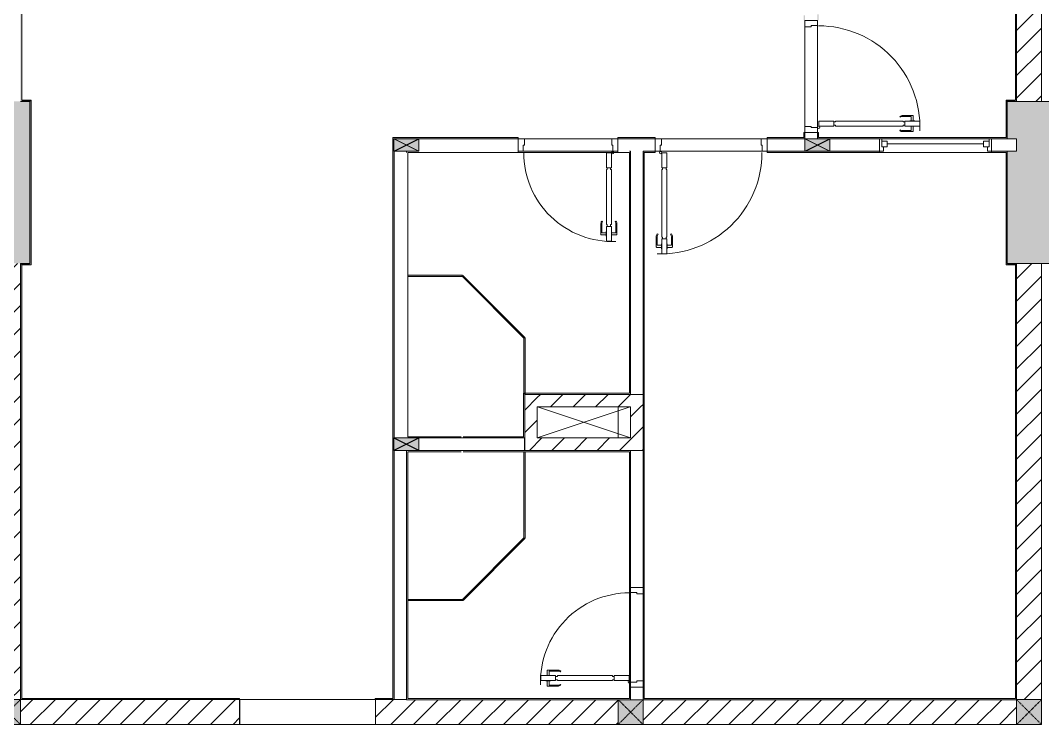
# Model space of a CAD drawing. Header units: millimetres. Extents: x 41758 to 237109, y 3795 to 78637.
# Drawn here: x 179008 to 187216, y 35537 to 41187 of the extents above; entities that cross this region are included whole.
import ezdxf

# ---------------------------------------------------------------- set-up
doc = ezdxf.new("R2010")
doc.units = ezdxf.units.MM
doc.linetypes.add('IMPORT-Dash _2_', pattern=[6, 3, -3])
for name, color, linetype, lineweight in [('0-2', 130, 'Continuous', 9), ('A-DETL-GENF-7', 130, 'Continuous', 9), ('A-DOOR-2', 130, 'Continuous', 9), ('A-FLOR-1', 130, 'Continuous', 9), ('A-GLAZ-3', 130, 'Continuous', 9), ('A-GLAZ-CURT-3', 130, 'Continuous', 9), ('A-WALL-1', 130, 'Continuous', 9), ('A-WALL-PATT-3', 130, 'Continuous', 9), ('A_1404_dwg-1', 130, 'Continuous', 9), ('I-WALL', 130, 'Continuous', 9), ('I-WALL-1', 130, 'Continuous', 9), ('S-COLS-1', 130, 'Continuous', 9), ('S-COLS-2', 130, 'Continuous', 9), ('S-COLS-4', 130, 'Continuous', 9), ('S-COLS-7', 130, 'IMPORT-Dash _2_', 9), ('S-COLS-HDLN-1', 130, 'IMPORT-Dash _2_', 9)]:
    doc.layers.add(name, color=color, linetype=linetype, lineweight=lineweight)
pattern_1 = [(45, (0, 0), (-90.50967, 90.50967), [])]

# ---------------------------------------------------------------- blocks, each defined once
blk = doc.blocks.new('A_1404_dwg_NCV_TKTC_KET CAU_rvt-1-TKTC_MB HOÀN THIỆN SÀN TẦNG 3-4-4819833-KeyPlan-CH6')
at = {"layer": 'S-COLS-1'}
for points in [[(69252.5, 39236.9), (69327.6, 39236.9), (69327.6, 40536.9), (68977.6, 40536.9), (68977.6, 39236.9), (69052.6, 39236.9)], [(77252.6, 39236.9), (77527.6, 39236.9), (77527.6, 40536.9), (77177.6, 40536.9), (77177.6, 40236.9), (77252.6, 40236.9), (77252.6, 40136.9), (77177.6, 40136.9), (77177.6, 39236.9)]]:
    blk.add_hatch(color=256, dxfattribs=at).paths.add_polyline_path(points)
at = {"layer": 'A-FLOR-1', "flags": 128}
blk.add_lwpolyline([(74052.6, 38086.9), (74052.6, 37837.4), (73402.6, 37837.4)], dxfattribs=at)
at = {"layer": 'S-COLS-2', "flags": 128}
blk.add_lwpolyline([(77252.6, 39236.9), (77527.6, 39236.9), (77527.6, 40536.9), (77252.6, 40536.9)], dxfattribs=at)
blk = doc.blocks.new('A_1404_dwg_DOOR_CW_01 CANH MO-PANEL KINH - DIW_01-900x2200-CỬA GỖ VÂN LAMINATE-553375-TKTC_MB HOÀN THIỆN SÀN TẦNG 3-4-4819841-KeyPlan-CH6')
at = {"layer": 'A-DETL-GENF-7'}
for p, q in [((112513.8, 58864.8), (112518.3, 58858.2)), ((112539.6, 58872.9), (112619.1, 58872.9)), ((112602.1, 58864.9), (112539.6, 58864.9)), ((112606.1, 58829.9), (112606.1, 58860.9)), ((112623.1, 58829.9), (112623.1, 58868.9)), ((112606.1, 58785.9), (112606.1, 58754.9)), ((112623.1, 58785.9), (112623.1, 58746.9)), ((112513.8, 58751), (112518.3, 58757.6)), ((112602.1, 58750.9), (112539.6, 58750.9)), ((112539.6, 58742.9), (112619.1, 58742.9))]:
    blk.add_line(p, q, dxfattribs=at)
at = {"layer": 'A-DETL-GENF-7', "flags": 128}
for points in [[(111984.6, 58827.9), (111984.6, 58787.9), (111864.6, 58787.9), (111864.6, 58827.9)], [(111998.6, 58821.9), (111998.6, 58827.9), (112540.6, 58827.9), (112540.6, 58821.9), (112554.6, 58821.9), (112554.6, 58793.9), (112540.6, 58793.9), (112540.6, 58787.9), (111998.6, 58787.9), (111998.6, 58793.9), (111984.6, 58793.9), (111984.6, 58821.9)], [(112674.6, 58787.9), (112674.6, 58827.9), (112554.6, 58827.9), (112554.6, 58787.9)], [(112594.8, 58829.9), (112594.8, 58827.9), (112634.3, 58827.9), (112634.3, 58829.9)], [(112594.8, 58785.9), (112594.8, 58787.9), (112634.3, 58787.9), (112634.3, 58785.9)]]:
    blk.add_lwpolyline(points, close=True, dxfattribs=at)
at = {"layer": 'A-DETL-GENF-7'}
blk.add_circle((111862.6, 58777.9), 10, dxfattribs=at)
for centre, radius, start, end in [((111862.6, 58777.9), 814, 358, 90), ((112539.6, 58827.9), 45, 90, 125), ((112539.6, 58827.9), 37, 90, 125), ((112602.1, 58860.9), 4, 0, 90), ((112619.1, 58868.9), 4, 0, 90), ((112539.6, 58787.9), 45, 235, 270), ((112539.6, 58787.9), 37, 235, 270), ((112602.1, 58754.9), 4, 270, 0), ((112619.1, 58746.9), 4, 270, 0)]:
    blk.add_arc(centre, radius, start, end, dxfattribs=at)
at = {"layer": 'A-DOOR-2'}
blk.add_line((111852.6, 58777.9), (111852.6, 58802.9), dxfattribs=at)
at = {"layer": 'A-DOOR-2', "flags": 128}
for points in [[(111752.6, 59634.9), (111852.6, 59634.9), (111852.6, 59594.9), (111802.6, 59594.9), (111802.6, 59584.9), (111752.6, 59584.9)], [(111752.6, 58784.9), (111802.6, 58784.9), (111802.6, 58774.9), (111852.6, 58774.9), (111852.6, 58734.9), (111752.6, 58734.9)]]:
    blk.add_lwpolyline(points, close=True, dxfattribs=at)
blk = doc.blocks.new('A_1404_dwg_DOOR_CW_01 CANH MO-PANEL KINH - DIG_02-800x2200-CỬA NHÔM KÍNH-V57-TKTC_MB HOÀN THIỆN SÀN TẦNG 3-4-4819848-KeyPlan-CH6')
at = {"layer": 'A-DETL-GENF-7'}
for p, q in [((112413.8, 58419.2), (112418.3, 58412.6)), ((112439.6, 58427.3), (112519.1, 58427.3)), ((112502.1, 58419.3), (112439.6, 58419.3)), ((112506.1, 58384.3), (112506.1, 58415.3)), ((112523.1, 58384.3), (112523.1, 58423.3)), ((112413.8, 58305.4), (112418.3, 58312)), ((112502.1, 58305.3), (112439.6, 58305.3)), ((112439.6, 58297.3), (112519.1, 58297.3)), ((112506.1, 58340.3), (112506.1, 58309.3)), ((112523.1, 58340.3), (112523.1, 58301.3))]:
    blk.add_line(p, q, dxfattribs=at)
at = {"layer": 'A-DETL-GENF-7', "flags": 128}
for points in [[(111984.6, 58342.3), (111984.6, 58382.3), (111864.6, 58382.3), (111864.6, 58342.3)], [(111998.6, 58348.3), (111998.6, 58342.3), (112440.6, 58342.3), (112440.6, 58348.3), (112454.6, 58348.3), (112454.6, 58376.3), (112440.6, 58376.3), (112440.6, 58382.3), (111998.6, 58382.3), (111998.6, 58376.3), (111984.6, 58376.3), (111984.6, 58348.3)], [(112574.6, 58382.3), (112574.6, 58342.3), (112454.6, 58342.3), (112454.6, 58382.3)], [(112494.8, 58384.3), (112494.8, 58382.3), (112534.3, 58382.3), (112534.3, 58384.3)], [(112494.8, 58340.3), (112494.8, 58342.3), (112534.3, 58342.3), (112534.3, 58340.3)]]:
    blk.add_lwpolyline(points, close=True, dxfattribs=at)
at = {"layer": 'A-DETL-GENF-7'}
blk.add_circle((111862.6, 58392.3), 10, dxfattribs=at)
for centre, radius, start, end in [((111862.6, 58392.3), 714, 270, 2), ((112439.6, 58382.3), 45, 90, 125), ((112439.6, 58382.3), 37, 90, 125), ((112502.1, 58415.3), 4, 0, 90), ((112519.1, 58423.3), 4, 0, 90), ((112439.6, 58342.3), 45, 235, 270), ((112439.6, 58342.3), 37, 235, 270), ((112502.1, 58309.3), 4, 270, 0), ((112519.1, 58301.3), 4, 270, 0)]:
    blk.add_arc(centre, radius, start, end, dxfattribs=at)
at = {"layer": 'A-DOOR-2'}
blk.add_line((111852.6, 58392.3), (111852.6, 58367.3), dxfattribs=at)
at = {"layer": 'A-DOOR-2', "flags": 128}
for points in [[(111752.6, 58435.3), (111752.6, 58385.3), (111802.6, 58385.3), (111802.6, 58395.3), (111852.6, 58395.3), (111852.6, 58435.3)], [(111752.6, 57685.3), (111752.6, 57635.3), (111852.6, 57635.3), (111852.6, 57675.3), (111802.6, 57675.3), (111802.6, 57685.3)]]:
    blk.add_lwpolyline(points, close=True, dxfattribs=at)
blk = doc.blocks.new('A_1404_dwg_M_Fixed - 900 x 1400-901190-TKTC_MB HOÀN THIỆN SÀN TẦNG 3-4-4819850-KeyPlan-CH6')
at = {"layer": 'A-GLAZ-3'}
blk.add_line((111793.6, 60597.9), (111793.6, 61371.9), dxfattribs=at)
at = {"layer": 'A-GLAZ-3', "flags": 128}
for points in [[(111771.6, 61415.9), (111771.6, 61371.9), (111815.6, 61371.9), (111815.6, 61415.9), (111752.6, 61415.9), (111752.6, 61433.8)], [(111815.6, 61402.9), (111852.6, 61402.9), (111852.6, 61434.9)], [(111752.6, 60534.9), (111752.6, 60553.9), (111815.6, 60553.9), (111815.6, 60597.9), (111771.6, 60597.9), (111771.6, 60553.9)], [(111815.6, 60566.9), (111852.6, 60566.9), (111852.6, 60534.9)]]:
    blk.add_lwpolyline(points, dxfattribs=at)
blk = doc.blocks.new('A_1404_dwg_System Panel - Glazed-647900-TKTC_MB HOÀN THIỆN SÀN TẦNG 3-4-4819871-KeyPlan-CH6')
at = {"layer": 'A-GLAZ-CURT-3'}
blk.add_hatch(color=256, dxfattribs=at).paths.add_polyline_path([(65500, 32531.9), (65942.6, 32531.9), (65942.6, 32541.9), (65500, 32536.9)])
blk.add_line((65942.6, 32541.9), (65500, 32541.9), dxfattribs=at)
at = {"layer": 'A-GLAZ-CURT-3', "flags": 128}
blk.add_lwpolyline([(65502.1, 32531.9), (65942.6, 32531.9), (65942.6, 32541.9)], dxfattribs=at)
blk = doc.blocks.new('A_1404_dwg_System Panel - Glazed-579379-TKTC_MB HOÀN THIỆN SÀN TẦNG 3-4-4819872-KeyPlan-CH6')
at = {"layer": 'A-GLAZ-CURT-3'}
blk.add_hatch(color=256, dxfattribs=at).paths.add_polyline_path([(65007.7, 32037.6), (65500, 32536.9), (65496.5, 32540.5), (65004.2, 32041.1)])
blk.add_line((65496.5, 32540.5), (65000.7, 32044.7), dxfattribs=at)
at = {"layer": 'A-GLAZ-CURT-3', "flags": 128}
blk.add_lwpolyline([(65009.2, 32039.1), (65503.5, 32533.4), (65496.5, 32540.5)], dxfattribs=at)
blk = doc.blocks.new('A_1404_dwg_System Panel - Glazed-703244-TKTC_MB HOÀN THIỆN SÀN TẦNG 3-4-4819930-KeyPlan-CH6')
at = {"layer": 'A-GLAZ-CURT-3'}
blk.add_hatch(color=256, dxfattribs=at).paths.add_polyline_path([(73304.5, 37032.7), (73305.9, 37032.7), (73302.6, 37726.5), (73295.9, 37726.5), (73300.9, 37032.7)])
at = {"layer": 'A-GLAZ-CURT-3', "flags": 128}
blk.add_lwpolyline([(73305.9, 37032.7), (73305.9, 37726.5), (73295.9, 37726.5), (73295.9, 37032.7)], close=True, dxfattribs=at)
blk = doc.blocks.new('A_1404_dwg_System Panel - Glazed-901200-TKTC_MB HOÀN THIỆN SÀN TẦNG 3-4-4819874-KeyPlan-CH6')
at = {"layer": 'A-GLAZ-CURT-3'}
blk.add_hatch(color=256, dxfattribs=at).paths.add_polyline_path([(65502.3, 29931.5), (65942.6, 29931.5), (65942.6, 29941.5), (65502.3, 29936.5), (65502.3, 29933)])
blk.add_line((65942.6, 29941.5), (65504.4, 29941.5), dxfattribs=at)
at = {"layer": 'A-GLAZ-CURT-3', "flags": 128}
blk.add_lwpolyline([(65502.3, 29931.5), (65942.6, 29931.5), (65942.6, 29941.5)], dxfattribs=at)
blk = doc.blocks.new('A_1404_dwg_System Panel - Glazed-579637-TKTC_MB HOÀN THIỆN SÀN TẦNG 3-4-4819875-KeyPlan-CH6')
at = {"layer": 'A-GLAZ-CURT-3'}
blk.add_hatch(color=256, dxfattribs=at).paths.add_polyline_path([(65498.8, 29933), (65502.3, 29943.6), (65004.2, 30434.6), (65002.6, 30429.1), (65009.2, 30422.5)])
blk.add_line((65505.8, 29940), (65009.2, 30436.7), dxfattribs=at)
at = {"layer": 'A-GLAZ-CURT-3', "flags": 128}
blk.add_lwpolyline([(65000.7, 30431.1), (65498.8, 29933), (65505.8, 29940)], dxfattribs=at)
blk = doc.blocks.new('A_1404_dwg_System Panel - Glazed-1013752-TKTC_MB HOÀN THIỆN SÀN TẦNG 3-4-4819931-KeyPlan-CH6')
at = {"layer": 'A-GLAZ-CURT-3'}
blk.add_hatch(color=256, dxfattribs=at).paths.add_polyline_path([(73305.9, 38191.9), (73300.9, 38639.3), (73295.9, 38635.7), (73295.9, 38191.9), (73304.5, 38191.9)])
at = {"layer": 'A-GLAZ-CURT-3', "flags": 128}
blk.add_lwpolyline([(73295.9, 38639.3), (73295.9, 38191.9), (73305.9, 38191.9), (73305.9, 38639.3)], close=True, dxfattribs=at)
blk = doc.blocks.new('A_1404_dwg_G1_SOF - BO TRU - 100x200-745959-TKTC_MB HOÀN THIỆN SÀN TẦNG 3-4-4819847-KeyPlan-CH6')
at = {"layer": 'S-COLS-1'}
blk.add_hatch(color=256, dxfattribs=at).paths.add_polyline_path([(110752.6, 56636.9), (110752.6, 56836.9), (110652.6, 56836.9), (110652.6, 56636.9)])
at = {"layer": 'S-COLS-1', "flags": 128}
blk.add_lwpolyline([(110752.6, 56836.9), (110652.6, 56836.9), (110652.6, 56636.9), (110752.6, 56636.9)], close=True, dxfattribs=at)
at = {"layer": 'S-COLS-HDLN-1'}
for p, q in [((110752.6, 56836.9), (110652.6, 56636.9)), ((110652.6, 56836.9), (110752.6, 56636.9))]:
    blk.add_line(p, q, dxfattribs=at)
blk = doc.blocks.new('A_1404_dwg_DOOR_CW_01 CANH MO-PANEL KINH - DIG_01-900x2200-CỬA NHÔM KÍNH-901215-TKTC_MB HOÀN THIỆN SÀN TẦNG 3-4-4819898-KeyPlan-CH6')
at = {"layer": 'A-DETL-GENF-7'}
for p, q in [((37864.6, 68823.9), (37864.6, 68903.4)), ((37907.6, 68907.4), (37868.6, 68907.4)), ((37872.6, 68886.4), (37872.6, 68823.9)), ((37907.6, 68890.4), (37876.6, 68890.4)), ((37951.6, 68907.4), (37990.6, 68907.4)), ((37951.6, 68890.4), (37982.6, 68890.4)), ((37986.6, 68886.4), (37986.6, 68823.9)), ((37994.6, 68823.9), (37994.6, 68903.4)), ((37872.7, 68798.1), (37879.3, 68802.7)), ((37986.4, 68798.1), (37979.9, 68802.7))]:
    blk.add_line(p, q, dxfattribs=at)
at = {"layer": 'A-DETL-GENF-7', "flags": 128}
for points in [[(37949.6, 68958.9), (37909.6, 68958.9), (37909.6, 68838.9), (37949.6, 68838.9)], [(37907.6, 68879.2), (37909.6, 68879.2), (37909.6, 68918.7), (37907.6, 68918.7)], [(37951.6, 68879.2), (37949.6, 68879.2), (37949.6, 68918.7), (37951.6, 68918.7)], [(37915.6, 68282.9), (37909.6, 68282.9), (37909.6, 68824.9), (37915.6, 68824.9), (37915.6, 68838.9), (37943.6, 68838.9), (37943.6, 68824.9), (37949.6, 68824.9), (37949.6, 68282.9), (37943.6, 68282.9), (37943.6, 68268.9), (37915.6, 68268.9)], [(37909.6, 68268.9), (37949.6, 68268.9), (37949.6, 68148.9), (37909.6, 68148.9)]]:
    blk.add_lwpolyline(points, close=True, dxfattribs=at)
at = {"layer": 'A-DETL-GENF-7'}
blk.add_circle((37959.6, 68146.9), 10, dxfattribs=at)
for centre, radius, start, end in [((37959.6, 68146.9), 814, 88, 180), ((37868.6, 68903.4), 4, 90, 180), ((37876.6, 68886.4), 4, 90, 180), ((37982.6, 68886.4), 4, 0, 90), ((37990.6, 68903.4), 4, 0, 90), ((37909.6, 68823.9), 45, 180, 215), ((37909.6, 68823.9), 37, 180, 215), ((37949.6, 68823.9), 37, 325, 0), ((37949.6, 68823.9), 45, 325, 0)]:
    blk.add_arc(centre, radius, start, end, dxfattribs=at)
at = {"layer": 'A-DOOR-2'}
blk.add_line((37959.6, 68136.9), (37934.6, 68136.9), dxfattribs=at)
at = {"layer": 'A-DOOR-2', "flags": 128}
for points in [[(37102.6, 68036.9), (37102.6, 68136.9), (37142.6, 68136.9), (37142.6, 68086.9), (37152.6, 68086.9), (37152.6, 68036.9)], [(37952.6, 68036.9), (37952.6, 68086.9), (37962.6, 68086.9), (37962.6, 68136.9), (38002.6, 68136.9), (38002.6, 68036.9)]]:
    blk.add_lwpolyline(points, close=True, dxfattribs=at)
blk = doc.blocks.new('A_1404_dwg_NCV_TKTC_TANG 3 - 4_rvt-1-TKTC_MB HOÀN THIỆN SÀN TẦNG 3-4-4819943-KeyPlan-CH6')
at = {"layer": 'A-WALL-PATT-3'}
for points in [[(77242.6, 40536.9), (77252.6, 40536.9), (77252.6, 43836.9), (77242.6, 43836.9), (77242.6, 40546.9)], [(69252.6, 40536.9), (69262.6, 40536.9), (69262.6, 43826.9), (69252.6, 43826.9), (69252.6, 40546.9)], [(69337.6, 40536.9), (69337.6, 40546.9), (69262.6, 40546.9), (69262.6, 40536.9), (69327.6, 40536.9)], [(69337.6, 39226.9), (69337.6, 40536.9), (69327.6, 40536.9), (69327.6, 39226.9)], [(77242.6, 40536.9), (77242.6, 40546.9), (77167.6, 40546.9), (77167.6, 40536.9), (77177.6, 40536.9)], [(77177.6, 40246.9), (77177.6, 40536.9), (77167.6, 40536.9), (77167.6, 40246.9)], [(72252.6, 35747.4), (72252.6, 40246.9), (72242.6, 40246.9), (72242.6, 35747.4)], [(75662.6, 40236.9), (77177.6, 40236.9), (77177.6, 40246.9), (75662.6, 40246.9)], [(74262.6, 35736.9), (74262.6, 40136.9), (74252.6, 40136.9), (74252.9, 35736.9)], [(77177.6, 39226.9), (77177.6, 40126.9), (77167.6, 40126.9), (77167.6, 39226.9)], [(69252.6, 39226.9), (69327.6, 39226.9), (69327.6, 39236.9), (69252.6, 39236.9)], [(77242.6, 39226.9), (77252.6, 39226.9), (77252.6, 39236.9), (77177.6, 39236.9), (77177.6, 39226.9)], [(69252.6, 35747.4), (69262.6, 35747.4), (69262.6, 39226.9), (69252.6, 39226.9), (69252.6, 37335.8)], [(77252.6, 35746.9), (77252.6, 39226.9), (77242.6, 39226.9), (77242.6, 35746.9)], [(77252.6, 35736.9), (77252.6, 35746.9), (74262.6, 35746.9), (74262.6, 35736.9), (77242.6, 35736.9)]]:
    blk.add_hatch(color=256, dxfattribs=at).paths.add_polyline_path(points)
h = blk.add_hatch(color=256, dxfattribs=at)
h.paths.add_polyline_path([(75552.6, 40246.9), (75552.6, 40286.9), (75542.6, 40286.9), (75542.6, 40246.9)])
h.paths.add_polyline_path([(75552.6, 41186.9), (75552.6, 41226.9), (75542.6, 41226.9), (75542.6, 41186.9)])
h = blk.add_hatch(color=256, dxfattribs=at)
h.paths.add_polyline_path([(75652.6, 40236.9), (75662.6, 40236.9), (75662.6, 40286.9), (75652.6, 40286.9), (75652.6, 40246.9)])
h.paths.add_polyline_path([(75652.6, 41186.9), (75662.6, 41186.9), (75662.6, 41236.9), (75652.6, 41236.9), (75652.6, 41226.9)])
h = blk.add_hatch(color=256, dxfattribs=at)
h.paths.add_polyline_path([(74252.6, 40236.9), (74350.5, 40236.9), (74350.5, 40246.9), (74050.9, 40246.9), (74050.9, 40236.9)])
h.paths.add_polyline_path([(72452.6, 40236.9), (73250.9, 40236.9), (73250.9, 40246.9), (72252.6, 40246.9), (72252.6, 40236.9)])
h.paths.add_polyline_path([(75552.6, 40236.9), (75552.6, 40246.9), (75250.5, 40246.9), (75250.5, 40236.9), (75542.6, 40236.9)])
h = blk.add_hatch(color=256, dxfattribs=at)
h.paths.add_polyline_path([(77167.6, 40126.9), (77177.6, 40126.9), (77177.6, 40136.9), (77050.5, 40136.9), (77050.5, 40126.9)])
h.paths.add_polyline_path([(74262.6, 40126.9), (74350.5, 40126.9), (74350.5, 40136.9), (74262.6, 40136.9)])
h.paths.add_polyline_path([(76150.5, 40126.9), (76150.5, 40136.9), (75250.5, 40136.9), (75250.5, 40126.9), (75752.6, 40126.9)])
h = blk.add_hatch(color=256, dxfattribs=at)
h.paths.add_polyline_path([(72236, 35737.4), (72252.6, 35737.4), (72252.6, 35747.4), (72102.6, 35747.4), (72104.5, 35737.4)])
h.paths.add_polyline_path([(71012.6, 35737.4), (71012.6, 35747.4), (69252.6, 35747.4), (69252.6, 35737.4), (69262.6, 35737.4)])
at = {"layer": 'A-FLOR-1'}
for p, q in [((75652.6, 40326.9), (75652.6, 41146.9)), ((73290.9, 40136.9), (74010.9, 40136.9)), ((71012.6, 35737.4), (72102.6, 35737.4))]:
    blk.add_line(p, q, dxfattribs=at)
at = {"layer": 'A-FLOR-1', "flags": 128}
for points in [[(75552.6, 40336.9), (75552.6, 41136.9)], [(73300.9, 40236.9), (74000.9, 40236.9)], [(74400.5, 40236.9), (75200.5, 40236.9)], [(75210.5, 40136.9), (74390.5, 40136.9)]]:
    blk.add_lwpolyline(points, close=True, dxfattribs=at)
blk.add_lwpolyline([(72102.6, 35737.4), (71014.5, 35737.4), (71014.5, 35537.4), (72104.5, 35537.4), (72104.5, 35737.4)], dxfattribs=at)
at = {"layer": 'A-WALL-1'}
for p, q in [((75552.6, 40336.9), (75552.6, 41136.9)), ((75652.6, 41146.9), (75652.6, 40326.9)), ((73250.9, 40236.9), (72452.6, 40236.9)), ((73250.9, 40136.9), (73250.9, 40236.9)), ((73300.9, 40236.9), (74000.9, 40236.9)), ((74050.9, 40236.9), (74050.9, 40136.9)), ((74350.5, 40236.9), (74050.9, 40236.9)), ((74350.5, 40136.9), (74350.5, 40236.9)), ((74400.5, 40236.9), (75200.5, 40236.9)), ((75250.5, 40236.9), (75250.5, 40136.9)), ((75552.6, 40236.9), (75250.5, 40236.9)), ((75652.6, 40286.9), (75552.6, 40286.9)), ((75552.6, 40286.9), (75552.6, 40246.9)), ((75552.6, 40246.9), (75552.6, 40236.9)), ((75652.6, 40236.9), (75652.6, 40286.9)), ((72252.6, 40136.9), (72252.6, 37836.9)), ((72352.6, 40126.9), (72352.6, 40136.9)), ((74262.6, 40136.9), (74350.5, 40136.9)), ((75210.5, 40136.9), (74390.5, 40136.9)), ((75250.5, 40136.9), (75552.6, 40136.9)), ((75752.6, 40136.9), (76150.5, 40136.9)), ((77050.5, 40136.9), (77177.6, 40136.9)), ((74152.6, 35736.9), (74252.6, 35736.9))]:
    blk.add_line(p, q, dxfattribs=at)
at = {"layer": 'A-WALL-1', "flags": 128}
for points in [[(76150.5, 40136.9), (76150.5, 40236.9), (75752.6, 40236.9)], [(77177.6, 40136.9), (77252.6, 40136.9), (77252.6, 40236.9), (77050.5, 40236.9), (77050.5, 40136.9)], [(74142.6, 40136.9), (74152.6, 40136.9), (74152.6, 38186.9), (74252.6, 38186.9), (74252.6, 40136.9), (74262.6, 40136.9)], [(72452.6, 37736.9), (73300.5, 37736.9), (73300.5, 37836.9), (72452.6, 37836.9)], [(72252.6, 37736.9), (72252.6, 35737.4), (72352.6, 35737.4), (72352.6, 37736.9)], [(74252.6, 35736.9), (74252.6, 35836.9), (74152.6, 35836.9), (74152.6, 35736.9)]]:
    blk.add_lwpolyline(points, dxfattribs=at)
blk.add_lwpolyline([(74252.6, 36636.9), (74252.6, 37736.9), (74152.6, 37736.9), (74152.6, 36636.9)], close=True, dxfattribs=at)
at = {"layer": 'I-WALL'}
for p, q in [((72452.6, 40236.9), (73250.9, 40236.9)), ((74050.9, 40236.9), (74350.5, 40236.9)), ((75250.5, 40236.9), (75552.6, 40236.9)), ((75552.6, 40246.9), (75552.6, 40286.9)), ((75652.6, 40286.9), (75652.6, 40236.9)), ((74050.9, 40126.9), (73250.9, 40126.9)), ((74350.5, 40136.9), (74262.6, 40136.9)), ((75552.6, 40136.9), (75250.5, 40136.9)), ((76150.5, 40136.9), (75752.6, 40136.9)), ((77050.5, 40126.9), (76150.5, 40126.9)), ((77177.6, 40136.9), (77050.5, 40136.9))]:
    blk.add_line(p, q, dxfattribs=at)
at = {"layer": 'I-WALL-1'}
for p, q in [((75552.6, 40236.9), (75552.6, 40246.9)), ((72252.6, 37836.9), (72252.6, 40136.9)), ((72352.6, 40136.9), (72352.6, 40126.9)), ((72362.6, 39132.4), (72362.6, 39142.4)), ((73305.9, 38196.9), (73295.9, 38196.9)), ((72362.6, 36531.9), (72362.6, 36541.9))]:
    blk.add_line(p, q, dxfattribs=at)
at = {"layer": 'I-WALL-1', "flags": 128}
for points in [[(69252.6, 40536.9), (69262.6, 40536.9), (69327.6, 40536.9), (69327.6, 39236.9), (69252.6, 39236.9), (69252.6, 39226.9), (69252.6, 35747.4), (69252.6, 35737.4), (71012.6, 35737.4), (71012.6, 35747.4), (69262.6, 35747.4), (69262.6, 39226.9), (69327.6, 39226.9), (69337.6, 39226.9), (69337.6, 40536.9), (69337.6, 40546.9), (69262.6, 40546.9), (69262.6, 43826.9)], [(75752.6, 40236.9), (77177.6, 40236.9), (77177.6, 40246.9), (77177.6, 40536.9), (77242.6, 40536.9), (77252.6, 40536.9), (77252.6, 43836.9), (77242.6, 43836.9), (77177.6, 43836.9), (77177.6, 44336.9), (77167.6, 44336.9), (77167.6, 43836.9), (77167.6, 43826.9), (77242.6, 43826.9), (77242.6, 40546.9), (77167.6, 40546.9), (77167.6, 40536.9), (77167.6, 40246.9), (75662.6, 40246.9), (75662.6, 40286.9), (75652.6, 40286.9)], [(73250.9, 40236.9), (73250.9, 40246.9), (72252.6, 40246.9), (72242.6, 40246.9), (72242.6, 35747.4), (72102.6, 35747.4), (72102.6, 35737.4), (72252.6, 35737.4), (72252.6, 35747.4), (72252.6, 37736.9)], [(74350.5, 40236.9), (74350.5, 40246.9), (74050.9, 40246.9), (74050.9, 40236.9)], [(75552.6, 40286.9), (75542.6, 40286.9), (75542.6, 40246.9), (75250.5, 40246.9), (75250.5, 40236.9)], [(72362.6, 39142.4), (72362.6, 40126.9), (73250.9, 40126.9), (73250.9, 40136.9)], [(72452.6, 37836.9), (73302.6, 37836.9), (73302.6, 37846.9), (73302.6, 38186.9), (74142.6, 38186.9), (74152.6, 38186.9), (74152.6, 40136.9), (74142.6, 40136.9)], [(74050.9, 40136.9), (74050.9, 40126.9), (74142.6, 40126.9), (74142.6, 38196.9), (73305.9, 38196.9)], [(74262.6, 40136.9), (74252.6, 40136.9), (74252.6, 35736.9), (74262.6, 35736.9), (77252.6, 35736.9), (77252.6, 35746.9), (77252.6, 39226.9), (77252.6, 39236.9), (77177.6, 39236.9), (77177.6, 40126.9), (77177.6, 40136.9)], [(77050.5, 40136.9), (77050.5, 40126.9), (77167.6, 40126.9), (77167.6, 39226.9), (77177.6, 39226.9), (77242.6, 39226.9), (77242.6, 35746.9), (74262.6, 35746.9), (74262.6, 40126.9), (74350.5, 40126.9), (74350.5, 40136.9)], [(75250.5, 40136.9), (75250.5, 40126.9), (76150.5, 40126.9), (76150.5, 40136.9)], [(72793, 37846.9), (72362.6, 37846.9), (72362.6, 39132.4)], [(73292.6, 38196.9), (73292.6, 38186.9), (73292.6, 37846.9), (72809.2, 37846.9)], [(72352.6, 37736.9), (72352.6, 37726.9), (72352.6, 35746.9), (72352.6, 35736.9), (74052.9, 35736.9)], [(72809.2, 37726.9), (74142.6, 37726.9), (74142.6, 35746.9), (72362.6, 35746.9), (72362.6, 36531.9)], [(72362.6, 36541.9), (72362.6, 37726.9), (72793, 37726.9)], [(74152.6, 35736.9), (74152.6, 37736.9), (74142.6, 37736.9), (72452.6, 37736.9)], [(74052.9, 35736.9), (74142.6, 35736.9), (74152.6, 35736.9)]]:
    blk.add_lwpolyline(points, dxfattribs=at)
for name, p, rotation in [('A_1404_dwg_DOOR_CW_01 CANH MO-PANEL KINH - DIG_01-900x2200-CỬA NHÔM KÍNH-901215-TKTC_MB HOÀN THIỆN SÀN TẦNG 3-4-4819898-KeyPlan-CH6', (7515.6, 78289.5), 270), ('A_1404_dwg_G1_SOF - BO TRU - 100x200-745959-TKTC_MB HOÀN THIỆN SÀN TẦNG 3-4-4819847-KeyPlan-CH6', (15615.6, 150889.5), 270), ('A_1404_dwg_DOOR_CW_01 CANH MO-PANEL KINH - DIG_02-800x2200-CỬA NHÔM KÍNH-V57-TKTC_MB HOÀN THIỆN SÀN TẦNG 3-4-4819848-KeyPlan-CH6', (15615.6, 151989.5), 270), ('A_1404_dwg_DOOR_CW_01 CANH MO-PANEL KINH - DIW_01-900x2200-CỬA GỖ VÂN LAMINATE-553375-TKTC_MB HOÀN THIỆN SÀN TẦNG 3-4-4819841-KeyPlan-CH6', (15615.6, 151989.5), 270), ('A_1404_dwg_G1_SOF - BO TRU - 100x200-745959-TKTC_MB HOÀN THIỆN SÀN TẦNG 3-4-4819847-KeyPlan-CH6', (18915.6, 150889.5), 270), ('A_1404_dwg_M_Fixed - 900 x 1400-901190-TKTC_MB HOÀN THIỆN SÀN TẦNG 3-4-4819850-KeyPlan-CH6', (15615.6, 151989.5), 270), ('A_1404_dwg_System Panel - Glazed-901200-TKTC_MB HOÀN THIỆN SÀN TẦNG 3-4-4819874-KeyPlan-CH6', (138305.1, 69073.9), 180), ('A_1404_dwg_System Panel - Glazed-579637-TKTC_MB HOÀN THIỆN SÀN TẦNG 3-4-4819875-KeyPlan-CH6', (138305.1, 69073.9), 180), ('A_1404_dwg_G1_SOF - BO TRU - 100x200-745959-TKTC_MB HOÀN THIỆN SÀN TẦNG 3-4-4819847-KeyPlan-CH6', (15615.6, 148489.5), 270), ('A_1404_dwg_System Panel - Glazed-579379-TKTC_MB HOÀN THIỆN SÀN TẦNG 3-4-4819872-KeyPlan-CH6', (138305.1, 69073.9), 180), ('A_1404_dwg_DOOR_CW_01 CANH MO-PANEL KINH - DIG_02-800x2200-CỬA NHÔM KÍNH-V57-TKTC_MB HOÀN THIỆN SÀN TẦNG 3-4-4819848-KeyPlan-CH6', (186005.1, 94272.2), 180), ('A_1404_dwg_System Panel - Glazed-647900-TKTC_MB HOÀN THIỆN SÀN TẦNG 3-4-4819871-KeyPlan-CH6', (138305.1, 69073.9), 180)]:
    blk.add_blockref(name, p, dxfattribs=dict(rotation=rotation))
for name in ['A_1404_dwg_System Panel - Glazed-1013752-TKTC_MB HOÀN THIỆN SÀN TẦNG 3-4-4819931-KeyPlan-CH6', 'A_1404_dwg_System Panel - Glazed-703244-TKTC_MB HOÀN THIỆN SÀN TẦNG 3-4-4819930-KeyPlan-CH6']:
    blk.add_blockref(name, (0, 0))
blk = doc.blocks.new('A_1404_dwg_G1_SOF - BO TRU - 200x200-V26-TKTC_MB HOÀN THIỆN SÀN TẦNG 3-4-4820005-KeyPlan-CH6')
at = {"layer": 'S-COLS-7'}
blk.add_hatch(color=256, dxfattribs=at).paths.add_polyline_path([(74252.9, 35537.4), (74252.6, 35736.9), (74052.9, 35736.9), (74052.9, 35537.4)])
at = {"layer": 'S-COLS-4', "flags": 128}
blk.add_lwpolyline([(74052.9, 35736.9), (74052.9, 35537.4), (74252.9, 35537.4), (74252.9, 35736.9)], dxfattribs=at)
at = {"layer": 'S-COLS-HDLN-1'}
for p, q in [((74252.6, 35737), (74052.9, 35537.4)), ((74053.3, 35736.9), (74252.9, 35537.4))]:
    blk.add_line(p, q, dxfattribs=at)
blk = doc.blocks.new('A_1404_dwg_G1_SOF - BO TRU - 200x200-V27-TKTC_MB HOÀN THIỆN SÀN TẦNG 3-4-4820006-KeyPlan-CH6')
at = {"layer": 'S-COLS-7'}
blk.add_hatch(color=256, dxfattribs=at).paths.add_polyline_path([(77452.6, 35537.4), (77452.6, 35737.4), (77252.6, 35736.9), (77252.6, 35537.4)])
at = {"layer": 'S-COLS-4', "flags": 128}
blk.add_lwpolyline([(77252.6, 35736.9), (77252.6, 35537.4), (77452.6, 35537.4), (77452.6, 35737.4), (77252.6, 35737.4)], dxfattribs=at)
at = {"layer": 'S-COLS-HDLN-1'}
for p, q in [((77452.6, 35737.4), (77252.6, 35537.4)), ((77252.6, 35737.4), (77452.6, 35537.4))]:
    blk.add_line(p, q, dxfattribs=at)
blk = doc.blocks.new('A_1404_dwg_G1_SOF - BO TRU - 200x200-V17-TKTC_MB HOÀN THIỆN SÀN TẦNG 3-4-4819996-KeyPlan-CH6')
at = {"layer": 'S-COLS-7'}
blk.add_hatch(color=256, dxfattribs=at).paths.add_polyline_path([(69252.6, 23336.9), (69252.6, 23336.9), (69252.6, 23536.9), (69052.6, 23536.9), (69052.6, 23336.9)])
at = {"layer": 'S-COLS-4', "flags": 128}
blk.add_lwpolyline([(69252.6, 23536.9), (69052.6, 23536.9), (69052.6, 23336.9), (69252.6, 23336.9), (69252.6, 23536.9)], dxfattribs=at)
at = {"layer": 'S-COLS-HDLN-1'}
for p, q in [((69252.6, 23536.9), (69052.6, 23336.9)), ((69052.6, 23536.9), (69252.6, 23336.9))]:
    blk.add_line(p, q, dxfattribs=at)
blk = doc.blocks.new('A_1404_dwg-4819832-KeyPlan-CH6')
at = {"layer": 'A-WALL-PATT-3'}
h = blk.add_hatch(dxfattribs=at)
h.set_pattern_fill('FP_41', color=256, style=0, pattern_type=2)
h.set_pattern_definition(pattern_1)
h.paths.add_polyline_path([(77252.6, 40536.9), (77452.6, 40536.9), (77452.6, 43837), (77252.6, 43836.9), (77252.6, 41376.1)])
h = blk.add_hatch(dxfattribs=at)
h.set_pattern_fill('FP_41', color=256, style=0, pattern_type=2)
h.set_pattern_definition(pattern_1)
h.paths.add_polyline_path([(69252.6, 35737.4), (69252.5, 39236.9), (69052.6, 39236.9), (69052.6, 35737.4)])
h = blk.add_hatch(dxfattribs=at)
h.set_pattern_fill('FP_41', color=256, style=0, pattern_type=2)
h.set_pattern_definition(pattern_1)
h.paths.add_polyline_path([(77452.6, 35737.4), (77452.6, 39236.9), (77252.6, 39236.9), (77252.6, 35737.4)])
h = blk.add_hatch(dxfattribs=at)
h.set_pattern_fill('FP_41', color=256, style=0, pattern_type=2)
h.set_pattern_definition(pattern_1)
h.paths.add_polyline_path([(73302.6, 37836.9), (73402.6, 37836.9), (73402.6, 38186.9), (73302.6, 38186.9), (73302.6, 38086.9)])
h = blk.add_hatch(dxfattribs=at)
h.set_pattern_fill('FP_41', color=256, style=0, pattern_type=2)
h.set_pattern_definition(pattern_1)
h.paths.add_polyline_path([(74152.6, 38086.9), (74252.6, 38086.9), (74250.4, 38186.9), (73402.6, 38186.9), (73402.6, 38086.9)])
h = blk.add_hatch(dxfattribs=at)
h.set_pattern_fill('FP_41', color=256, style=0, pattern_type=2)
h.set_pattern_definition(pattern_1)
h.paths.add_polyline_path([(74152.6, 37836.9), (74252.6, 37836.9), (74251, 38086.9), (74152.6, 38086.9)])
h = blk.add_hatch(dxfattribs=at)
h.set_pattern_fill('FP_41', color=256, style=0, pattern_type=2)
h.set_pattern_definition(pattern_1)
h.paths.add_polyline_path([(73302.6, 37736.9), (74252.6, 37737), (74252.6, 37836.9), (73302.6, 37836.9)])
h = blk.add_hatch(dxfattribs=at)
h.set_pattern_fill('FP_41', color=256, style=0, pattern_type=2)
h.set_pattern_definition(pattern_1)
h.paths.add_polyline_path([(74252.9, 35537.4), (77252.6, 35537.4), (77252.6, 35736.9), (74252.9, 35736.9)])
h.paths.add_polyline_path([(71012.6, 35537.4), (71012.6, 35737.4), (69252.6, 35736.8), (69252.6, 35537.4)])
h.paths.add_polyline_path([(74052.9, 35537.4), (74052.9, 35736.9), (72104.5, 35736.9), (72104.5, 35537.4), (72236, 35537.4)])
h.paths.add_polyline_path([(69052.6, 35537.4), (69052.6, 35736.9), (67292.6, 35736.9), (67292.6, 35537.4), (69052.6, 35537.4)])
h.paths.add_polyline_path([(66052.9, 35537.4), (66202.6, 35537.4), (66202.6, 35736.9), (66052.9, 35736.9)])
h.paths.add_polyline_path([(62861.2, 35537.4), (65852.9, 35537.4), (65852.9, 35736.9), (61052.6, 35736.9), (61052.6, 35537.4)])
h.paths.add_polyline_path([(58002.6, 35537.4), (58002.6, 35736.9), (56652.6, 35736.9), (56652.6, 35537.4), (56998.1, 35537.4)])
h.paths.add_polyline_path([(52852.6, 35537.4), (56452.6, 35537.4), (56452.6, 35736.9), (52852.6, 35736.9)])
h.paths.add_polyline_path([(59092.6, 35537.4), (60852.6, 35537.4), (60852.6, 35736.9), (59092.6, 35733.2)])
at = {"layer": '0-2', "flags": 128}
blk.add_lwpolyline([(73405.2, 38086.9), (74152.6, 37837.4), (73402.6, 37837.4), (74150.1, 38086.9)], dxfattribs=at)
at = {"layer": 'A-FLOR-1'}
blk.add_line((72102.6, 35537.4), (71012.6, 35537.4), dxfattribs=at)
at = {"layer": 'A-WALL-1'}
for p, q in [((77452.6, 40536.9), (77452.6, 43836.9)), ((77252.6, 40536.9), (77452.6, 40536.9)), ((77452.6, 39236.9), (77252.6, 39236.9)), ((77452.6, 35737.4), (77452.6, 39236.9)), ((73302.6, 38186.9), (73302.6, 37736.9)), ((72102.6, 35537.4), (74052.9, 35537.4)), ((74252.9, 35537.4), (77252.6, 35537.4))]:
    blk.add_line(p, q, dxfattribs=at)
at = {"layer": 'A-WALL-1', "flags": 128}
blk.add_lwpolyline([(74152.6, 37836.9), (73402.6, 37836.9), (73402.6, 38086.9), (74152.6, 38086.9)], close=True, dxfattribs=at)
blk.add_lwpolyline([(69252.6, 35537.4), (71012.6, 35537.4), (71012.6, 35737.4)], dxfattribs=at)
for name, p in [('A_1404_dwg_NCV_TKTC_KET CAU_rvt-1-TKTC_MB HOÀN THIỆN SÀN TẦNG 3-4-4819833-KeyPlan-CH6', (0, 0)), ('A_1404_dwg_NCV_TKTC_TANG 3 - 4_rvt-1-TKTC_MB HOÀN THIỆN SÀN TẦNG 3-4-4819943-KeyPlan-CH6', (0, 0)), ('A_1404_dwg_G1_SOF - BO TRU - 200x200-V17-TKTC_MB HOÀN THIỆN SÀN TẦNG 3-4-4819996-KeyPlan-CH6', (0, 12200.4)), ('A_1404_dwg_G1_SOF - BO TRU - 200x200-V26-TKTC_MB HOÀN THIỆN SÀN TẦNG 3-4-4820005-KeyPlan-CH6', (0, 0)), ('A_1404_dwg_G1_SOF - BO TRU - 200x200-V27-TKTC_MB HOÀN THIỆN SÀN TẦNG 3-4-4820006-KeyPlan-CH6', (0, 0))]:
    blk.add_blockref(name, p)

msp = doc.modelspace()

# ---------------------------------------------------------------- block references
at = {"layer": 'A_1404_dwg-1'}
msp.add_blockref('A_1404_dwg-4819832-KeyPlan-CH6', (109755.1, 0), dxfattribs=at)

doc.saveas('drawing.dxf')
